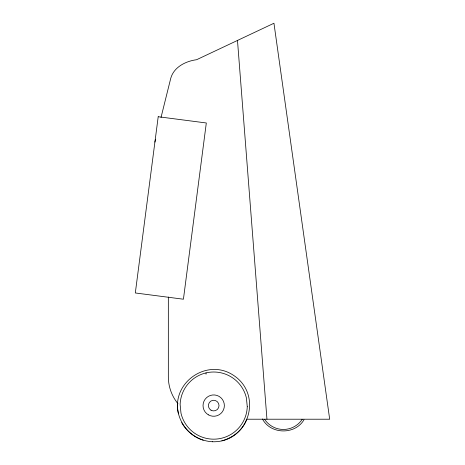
<?xml version="1.0" encoding="UTF-8"?>
<svg xmlns="http://www.w3.org/2000/svg" width="465" height="465" viewBox="0 0 465 465"><rect width="100%" height="100%" fill="white"/><g stroke="black" fill="none" stroke-linecap="round" stroke-linejoin="round"><path stroke-width="0.7" d="M154.886 142.104L155.583 139.297M161 117.529L170.777 78.213C173.904 67.007 185.831 61.118 196.596 59.718L273.949 23.25L329.685 419.215L246.781 419.215M246.741 419.378C242.759 430.189 232.785 437.867 221.852 440.814M304 419.738C295.182 434.949 270.613 434.601 262.446 418.965M212.453 441.75C248.938 442.907 263.742 394.192 232.779 374.86C206.228 357.928 170.934 383.259 178.473 413.833M212.54 441.75C199.787 441.157 187.93 433.822 181.716 422.668M203.222 440.221C187.965 435.484 177.066 420.418 177.45 404.434M237.487 40.438L266.951 419.215M206.047 372.889L206.047 374.186M168.336 296.99L168.336 376.79A42.425 42.425 0 0 0 177.961 403.701M302.174 419.366A22.5 22.5 0 0 1 264.568 419.256M158.205 116.727L135.315 292.967L183.425 299.216L206.315 122.975L158.205 116.727M247.264 406.666L246.398 397.941A33.585 33.585 0 0 0 180.129 404.515L180.995 413.24A33.585 33.585 0 0 0 247.264 406.666M208.367 414.827A10.66 10.66 0 0 0 224.363 405.59A10.66 10.66 0 0 0 208.367 396.36A10.66 10.66 0 0 0 208.367 414.827M211.034 410.211A5.33 5.33 0 0 0 219.027 405.59A5.33 5.33 0 0 0 211.034 400.975A5.33 5.33 0 0 0 211.034 410.211"/></g></svg>
